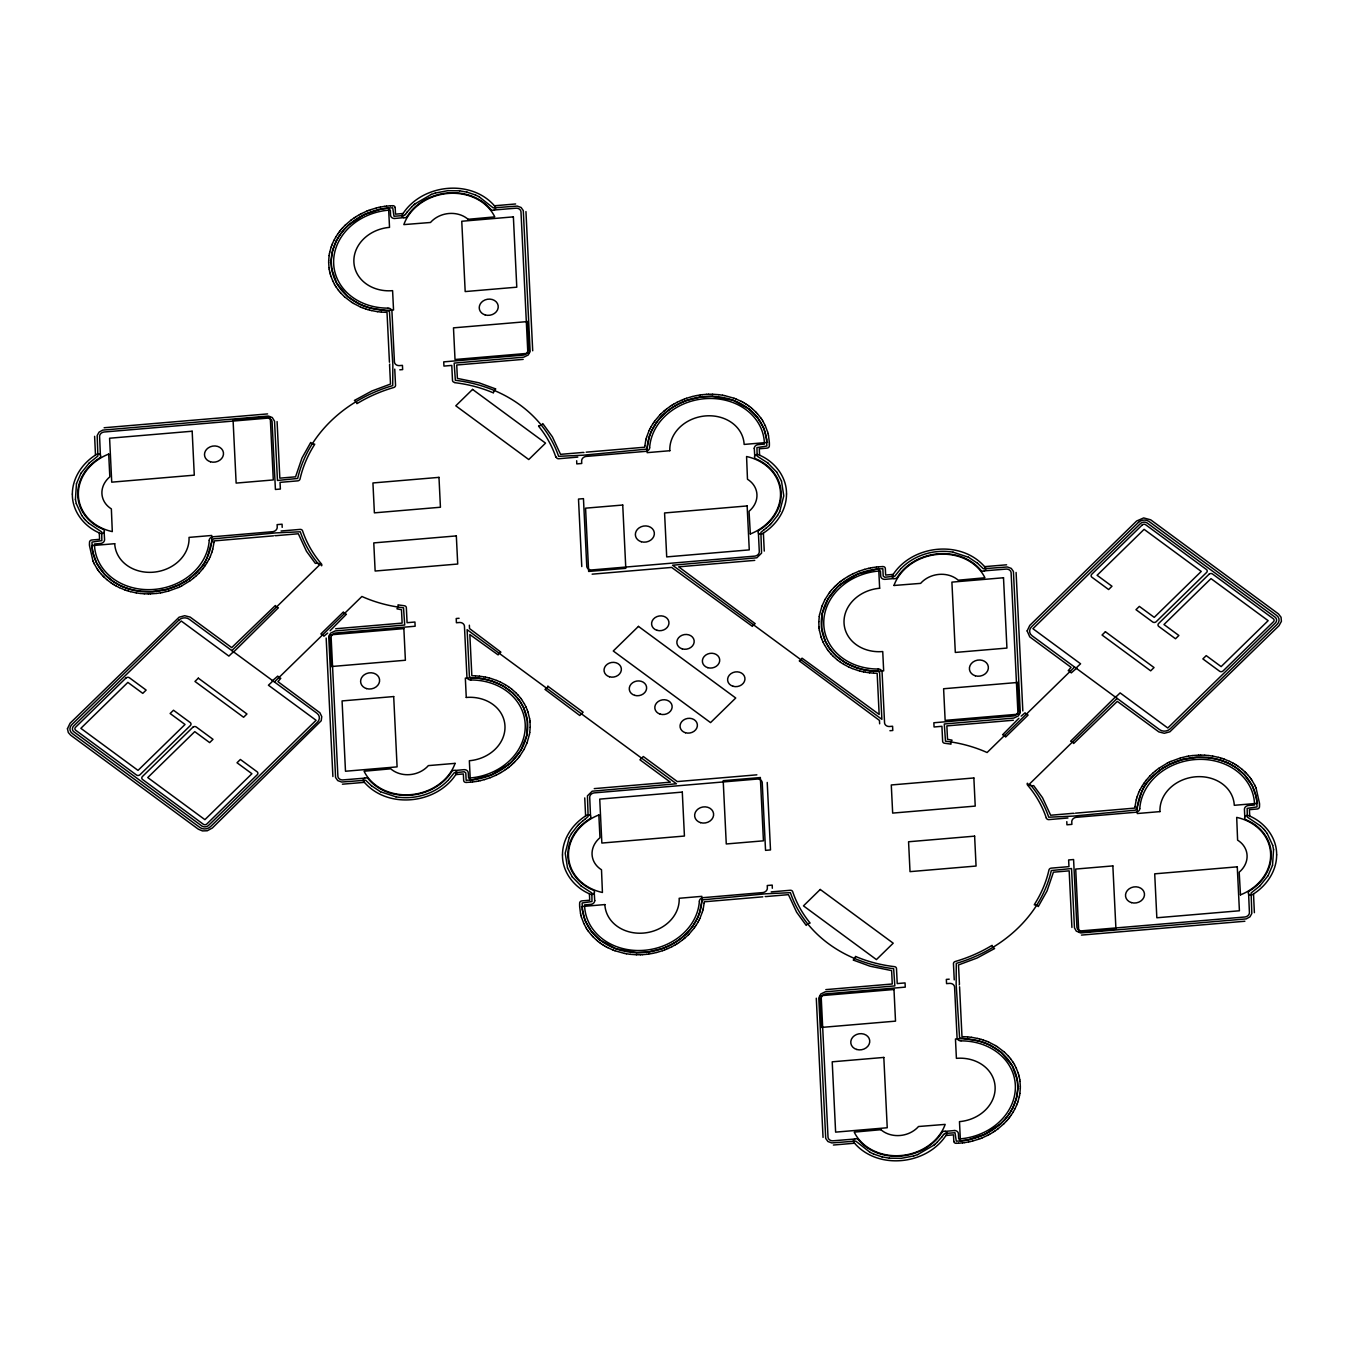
<?xml version="1.0" encoding="UTF-8"?>
<svg xmlns="http://www.w3.org/2000/svg" width="1349" height="1349" viewBox="0 0 1349 1349"><rect width="100%" height="100%" fill="white"/><g stroke="black" fill="none" stroke-linecap="round" stroke-linejoin="round"><path stroke-width="1.5" d="M89.489 544.052L89.523 542.028A2.496 2.108 -10.1 0 1 91.766 540.005L99.59 539.33L99.27 532.889M94.615 436.334L95.492 455.068M282.194 527.358L282.076 524.205L277.118 524.626L277.236 527.51A4.974 4.216 -10.1 0 1 272.97 531.658L213.176 536.75A4.199 3.558 -10.1 0 0 209.179 540.224M328.667 262.515L328.684 260.863M532.703 350.791L525.958 211.591M530.191 727.246L530.039 722.12M576.681 460.751L576.782 463.904L581.739 463.483L581.638 460.616A4.974 4.216 -10.1 0 1 585.888 456.451L645.682 451.359A4.199 3.558 -10.1 0 0 649.678 447.885M579.615 904.926L579.648 902.903A2.496 2.108 -10.1 0 1 581.891 900.879L589.715 900.221L589.412 893.78M769.385 444.074L769.352 445.946A2.496 2.108 -10.1 0 1 767.109 448.121L759.285 448.779L759.588 455.22M772.319 888.249L772.218 885.096L767.261 885.517L767.362 888.384A4.974 4.216 -10.1 0 1 763.112 892.549L703.318 897.641A4.199 3.558 -10.1 0 0 699.322 901.115M818.809 621.754L818.961 626.88M816.297 998.209L823.042 1137.409M1020.316 1088.137L1020.333 1086.485M1066.806 821.642L1066.924 824.795L1071.882 824.374L1071.764 821.49A4.974 4.216 -10.1 0 1 1076.03 817.342L1135.824 812.25A4.199 3.558 -10.1 0 0 1139.821 808.776M1254.385 912.666L1253.508 893.932M1259.511 804.948L1259.494 806.837A2.496 2.108 -10.1 0 1 1257.234 808.995L1249.41 809.67L1249.73 816.111M493.565 392.593L493.565 392.508A5.396 4.57 -10.1 0 1 495.791 388.967L478.979 382.796L457.378 378.394L456.738 365.006L523.176 359.374M328.684 260.779L329.122 255.636M530.174 727.347L529.735 732.49M818.826 621.653L819.265 616.51M1020.316 1088.221L1019.878 1093.364M214.019 542.18L214.137 540.915L273.51 535.84M644.839 445.929L644.738 447.21L586.191 452.168M704.161 903.071L704.262 901.79L762.809 896.832M1134.981 806.82L1134.863 808.085L1075.49 813.16M214.019 542.281L212.771 549.127M644.856 445.844L645.682 440.718M704.144 903.156L703.318 908.282M1134.981 806.719L1136.229 799.873M329.139 255.534L329.409 253.899M529.466 734.227L529.735 732.574M819.265 616.426L819.534 614.773M1019.591 1095.101L1019.861 1093.466M329.426 253.797L329.746 252.162M526.666 735.711L527.375 720.703L523.699 707.921M529.449 734.311L527.071 742.81M819.551 614.689L821.929 606.19M822.334 613.289L821.625 628.297L825.301 641.079M1019.254 1096.838L1019.574 1095.203M329.763 252.061L331.18 247.002M332.596 250.745L331.163 260.745L331.719 269.058M526.666 735.745L520.899 750.179L511.895 761.544M645.699 440.617L646.104 438.981M702.896 910.019L703.301 908.383M822.334 613.255L828.101 598.821L837.105 587.456M1016.404 1098.255L1017.837 1088.255L1017.281 1079.942M1019.237 1096.939L1017.821 1101.998M76.471 483.633L75.426 499.434M1272.529 865.367L1273.574 849.566M212.299 550.847L212.737 549.228M332.596 250.712L336.272 241.033M646.12 438.897L646.576 437.261M702.424 911.739L702.88 910.103M1016.404 1098.288L1012.728 1107.967M1136.263 799.772L1136.701 798.153M76.488 483.633L80.923 473.314M1272.512 865.367L1268.077 875.686M211.742 552.567L212.265 550.948M646.593 437.177L649.122 430.516M649.51 435.997L647.115 448.104L645.901 449.2L583.004 455.22L558.604 456.316A134.883 114.142 -10.1 0 0 455.355 380.3L454.158 363.1L523.783 357.165L528.235 354.989L530.14 351.516L523.294 210.596L521.119 207.51L517.24 206.077L493.211 207.881L479.013 196.701M699.49 913.003L701.885 900.896L703.099 899.8L765.996 893.78L790.396 892.684A134.883 114.142 -10.1 0 0 893.645 968.7L894.842 985.9L825.217 991.835L820.765 994.011L818.792 998.041L825.723 1138.472L827.932 1141.524L831.76 1142.923L855.789 1141.119L869.987 1152.299M702.407 911.823L699.878 918.484M1136.735 798.052L1137.258 796.433M211.726 552.652L210.478 555.94M331.213 246.918L331.787 245.316M649.51 435.98L651.432 431.174M699.49 913.02L697.568 917.826M1017.213 1103.684L1017.787 1102.082M1137.274 796.348L1138.522 793.06M331.82 245.231L332.461 243.629M527.037 742.894L524.036 749.42M821.963 606.106L824.964 599.58M1016.539 1105.371L1017.18 1103.769M104.143 532.113L104.581 539.718A4.199 3.558 -10.1 0 1 100.619 543.478L94.447 544.001L94.497 545.418A57.687 48.817 -10.1 0 0 151.425 589.597A57.687 48.817 -10.1 0 0 209.213 540.494M754.732 456.013L754.293 448.391M594.268 892.987L594.707 900.609M1244.807 817.039L1244.419 809.282A4.199 3.558 -10.1 0 1 1248.381 805.522L1254.553 804.999L1254.503 803.582A57.687 48.817 -10.1 0 0 1197.575 759.403A57.687 48.817 -10.1 0 0 1139.787 808.506M332.495 243.545L333.979 240.324M209.736 557.592L210.444 556.024M1138.556 792.976L1139.264 791.408M1016.505 1105.455L1015.021 1108.676M569.261 837.544L565.214 853.141L567.524 867.98M779.739 511.456L783.786 495.859L781.476 481.02M208.943 559.245L209.702 557.677M389.794 364.095L389.726 364.23A2.496 2.108 -10.1 0 0 389.574 365.056L390.502 384.06L371.886 390.991L354.382 400.468A5.396 4.57 -10.1 0 1 356.895 403.638L358.126 402.946A132.387 112.034 -10.1 0 1 393.385 387.618L393.723 387.517A2.496 2.108 -10.1 0 0 395.544 385.291L394.751 369.12M649.156 430.432L649.914 428.881M651.449 431.14L655.833 423.485M697.551 917.86L693.167 925.515M699.086 920.119L699.844 918.568M959.206 984.905L959.274 984.77A2.496 2.108 -10.1 0 0 959.426 983.944L958.498 964.94L977.114 958.009L994.618 948.532A5.396 4.57 -10.1 0 1 992.105 945.362L990.874 946.054A132.387 112.034 -10.1 0 1 955.615 961.382L955.277 961.483A2.496 2.108 -10.1 0 0 953.456 963.709L954.249 979.88M1139.298 791.323L1140.057 789.755M569.261 837.544L571.453 833.547M779.739 511.456L777.547 515.453M334.029 240.24L335.749 237.104M336.272 241.016L339.897 234.928M208.91 559.329L207.173 562.466M649.965 428.797L650.774 427.245M698.226 921.755L699.035 920.203M1140.09 789.671L1141.827 786.534M1012.728 1107.984L1009.103 1114.072M1014.971 1108.76L1013.251 1111.896M650.825 427.161L652.663 424.075M523.985 749.504L520.023 755.676M825.015 599.496L828.977 593.324M698.175 921.839L696.337 924.925M80.923 473.297L89.253 462.96M1268.077 875.703L1259.747 886.04M335.8 237.019L337.756 233.967M207.122 562.55L205.166 565.602M1141.878 786.45L1143.834 783.398M1013.2 1111.981L1011.244 1115.033M571.47 833.53L577.692 825.537M777.53 515.47L771.308 523.463M405.442 214.474L404.042 215.553L393.992 216.245L392.711 207.813L388.596 208.033A60.182 50.925 -10.1 0 0 331.196 264.1A60.182 50.925 -10.1 0 0 393.537 310L392.593 290.659A37.35 31.6 -10.1 0 1 353.893 262.178A37.35 31.6 -10.1 0 1 389.524 227.374L388.579 208.05M943.558 1134.526L944.958 1133.447L955.008 1132.755L956.289 1141.153L960.404 1140.967A60.182 50.925 -10.1 0 0 1017.804 1084.9A60.182 50.925 -10.1 0 0 955.463 1039L956.407 1058.341A37.35 31.6 -10.1 0 1 995.107 1086.822A37.35 31.6 -10.1 0 1 959.476 1121.626L960.421 1140.95M652.714 423.991L653.692 422.507M695.308 926.493L696.286 925.009M405.459 214.457L407.246 211.945M943.541 1134.543L941.754 1137.055M337.823 233.883L338.852 232.433M339.914 234.911L344.4 229.229M205.115 565.686L202.94 568.637M653.759 422.439L654.788 420.989M655.85 423.468C663.388 412.558 674.77 404.599 687.231 400.265M693.15 925.532C685.612 936.442 674.23 944.401 661.769 948.735M694.212 928.011L695.241 926.561M1143.885 783.314L1146.06 780.363M1009.086 1114.089L1004.6 1119.771M1010.148 1116.567L1011.177 1115.117M338.903 232.348L339.999 230.932M327.689 633.069L323.895 636.205A5.396 4.57 -10.1 0 0 320.86 633.979L343.388 611.974A5.396 4.57 -10.1 0 0 346.423 614.2L330.1 630.725M654.838 420.905L659.695 415.172M518.876 757.177L519.955 755.76M829.045 593.24L830.124 591.823M694.162 928.095L689.305 933.828M1021.142 716.134L1025.105 712.795A5.396 4.57 -10.1 0 0 1028.14 715.021L1005.612 737.026A5.396 4.57 -10.1 0 0 1002.577 734.8L1018.9 718.275M1009.001 1118.068L1010.097 1116.652M407.263 211.945L411.968 206.633M941.737 1137.055L937.032 1142.367M340.066 230.864L341.196 229.465M199.736 568.958C208.91 561.555 208.539 547.34 213.277 538.875L275.87 532.889L300.271 531.793A134.647 113.94 -10.1 0 0 319.342 565.147L231.859 650.606M202.873 568.705L199.18 572.937M517.662 758.644L518.809 757.261M830.191 591.739L831.338 590.356M1146.127 780.295L1149.82 776.063M1149.264 780.042C1140.293 787.58 1140.192 801.458 1135.723 810.125L1073.13 816.111L1048.729 817.207A134.647 113.94 -10.1 0 0 1029.658 783.853L1117.141 698.394M1007.804 1119.535L1008.934 1118.136M341.263 229.397L342.444 228.032M199.719 568.974L195.959 572.988M517.611 758.728L515.116 761.494M831.389 590.272L833.884 587.506M1149.281 780.026L1153.041 776.012M1006.556 1120.968L1007.737 1119.603M448.559 779.773L454.208 772.792L464.241 771.763L465.793 772.91L466.147 780.262L472.234 779.891M900.441 569.227L894.792 576.208L884.759 577.237L883.207 576.09L882.836 568.705L876.766 569.109M342.511 227.947L345.108 225.249M344.417 229.212L348.312 225.3M1004.583 1119.788L1000.688 1123.7M1006.489 1121.053L1003.892 1123.751M448.003 780.363C434.8 794.038 414.581 800.024 395.965 796.837M771.291 523.479L769.605 525.149M577.709 825.521L579.396 823.851M900.997 568.637C914.2 554.962 934.419 548.976 953.035 552.163M199.096 573.021L196.414 575.652M659.762 415.104L661.044 413.806M513.75 762.86L515.031 761.561M833.969 587.439L835.25 586.141M687.956 935.194L689.238 933.896M1149.904 775.979L1152.586 773.348M274.42 681.953L361.903 596.477A134.647 113.94 -10.1 0 0 403.52 607.809L404.717 625.009L335.075 630.944L330.623 633.136L328.734 636.543L335.581 777.53L337.739 780.599L341.617 782.032L365.663 780.245L371.498 785.776M1074.58 667.047L987.097 752.523A134.647 113.94 -10.1 0 0 945.48 741.191L944.283 723.991L1013.925 718.056L1018.377 715.864L1020.282 712.39L1013.419 571.47L1011.261 568.401L1007.383 566.968L983.337 568.755L977.502 563.224M411.985 206.616L413.738 204.981M937.015 1142.384L935.262 1144.019M345.192 225.182L351.01 220.157M195.942 573.005L188.776 579.025M661.128 413.738L663.91 411.175M511.878 761.561L509.146 764.074M512.35 764.192L513.682 762.927M835.318 586.073L836.65 584.808M837.122 587.439L839.854 584.926M687.872 935.262L685.09 937.825M1153.058 775.995L1160.224 769.975M1003.808 1123.818L997.99 1128.843M89.27 462.96L97.887 456.013L97.179 435.525L99.067 432.135L102.726 430.112L268.282 416.048L272.245 417.499L274.538 421.175L277.456 480.463L297.674 478.457A134.883 114.142 -10.1 0 1 392.711 385.612L392.846 364.77L389.423 311.248L370.452 308.061M769.605 525.166L765.945 528.319M579.396 823.834L583.055 820.681M1259.73 886.04L1251.113 892.987L1251.821 913.475L1249.983 916.814L1246.274 918.888L1080.718 932.952L1076.3 931.13L1074.462 927.825L1071.544 868.537L1051.326 870.543A134.883 114.142 -10.1 0 1 956.289 963.388L956.154 984.23L959.577 1037.752L978.548 1040.939M348.329 225.266L364.078 214.693M196.33 575.719L193.463 578.198M510.9 765.49L512.266 764.259M836.734 584.741L838.1 583.51M1152.67 773.281L1155.537 770.802M1000.671 1123.734L984.922 1134.307M413.738 204.981L414.952 203.935M935.262 1144.019L934.048 1145.065M663.978 411.108L665.411 409.927M509.129 764.09L491.221 775.017M509.399 766.755L510.816 765.558M838.184 583.442L839.601 582.245M839.871 584.91L857.779 573.983M683.589 939.073L685.022 937.892M414.969 203.918L431.36 194.408M934.031 1145.082L917.64 1154.592M193.379 578.266L190.327 580.593M665.495 409.86L666.946 408.696M507.848 767.969L509.315 766.822M839.685 582.178L841.152 581.031M682.054 940.304L683.505 939.14M1155.621 770.734L1158.673 768.407M765.928 528.336L763.972 529.786M583.072 820.664L585.028 819.214M351.094 220.089L354.231 217.847M667.03 408.646L670.166 406.403M506.263 769.132L507.764 768.036M841.236 580.964L842.737 579.868M681.97 940.354L678.834 942.597M997.906 1128.911L994.769 1131.153M763.972 529.803L760.887 532.383L761.561 553.141L756.84 557.795L672.578 565.231L881.875 719.321L879.599 672.409L877.811 671.128M585.028 819.197L588.13 816.482L587.439 795.859L592.16 791.205L676.422 783.769L467.125 629.679L469.401 676.591L471.189 677.873M188.742 579.041L185.606 581.149M190.243 580.643L181.811 585.803M504.627 770.279L506.179 769.2M842.821 579.8L844.373 578.721M1158.757 768.357L1167.189 763.197M1160.258 769.959L1163.394 767.851M354.315 217.779L355.9 216.751M670.251 406.336L671.836 405.307M504.543 770.33L501.255 772.404M844.457 578.67L847.745 576.596M677.164 943.693L678.749 942.664M993.1 1132.249L994.685 1131.221M355.984 216.7L359.34 214.727M185.572 581.166L178.844 584.876M671.92 405.256L673.539 404.262M675.461 944.738L677.08 943.744M1163.428 767.834L1170.156 764.124M993.016 1132.3L989.66 1134.273M673.623 404.211L677.063 402.322M499.518 773.399L501.17 772.454M847.83 576.546L849.482 575.601M675.377 944.789L671.937 946.678M359.441 214.66L361.127 213.766M849.566 575.551L853.057 573.747M499.434 773.449L495.943 775.253M987.873 1135.234L989.559 1134.34M361.212 213.715L366.624 211.22M180.007 586.697L181.71 585.837M677.147 402.272L680.705 400.569M671.853 946.728L668.295 948.431M1167.29 763.163L1168.993 762.303M987.788 1135.285L982.376 1137.78M364.112 214.676L380.772 209.146M178.827 584.893L167.9 589.041M178.169 587.54L179.906 586.748M853.158 573.713L858.655 571.352M495.842 775.287L490.345 777.648M1169.094 762.252L1170.831 761.46M1170.173 764.107L1181.1 759.959M984.888 1134.324L968.228 1139.854M494.223 209.972L516.33 208.168A4.974 4.216 -10.1 0 1 520.967 211.574L527.746 350.925A4.974 4.216 -10.1 0 1 523.479 355.091L443.737 361.869L443.939 366.085L451.78 365.427L452.505 380.469A2.496 2.108 -10.1 0 0 454.529 382.357L454.866 382.391M364.635 778.154L342.528 779.941A4.974 4.216 -10.1 0 1 337.908 776.535L331.129 637.183A4.974 4.216 -10.1 0 1 335.378 633.035L415.138 626.24L414.936 622.024L407.078 622.698L406.353 607.657A2.496 2.108 -10.1 0 0 404.329 605.752L397.972 604.875A5.396 4.57 -10.1 0 1 396.926 608.804L401.479 609.731L402.137 623.103L335.682 628.752M984.365 570.846L1006.472 569.059A4.974 4.216 -10.1 0 1 1011.092 572.465L1017.871 711.817A4.974 4.216 -10.1 0 1 1013.622 715.965L933.862 722.76L934.064 726.976L941.922 726.302L942.647 741.343A2.496 2.108 -10.1 0 0 944.671 743.248L951.028 744.125A5.396 4.57 -10.1 0 1 952.074 740.196L947.521 739.269L946.863 725.897L1013.318 720.248M854.777 1139.028L832.67 1140.832A4.974 4.216 -10.1 0 1 828.033 1137.426L821.254 998.075A4.974 4.216 -10.1 0 1 825.521 993.909L905.263 987.131L905.061 982.915L897.22 983.573L896.495 968.531A2.496 2.108 -10.1 0 0 894.471 966.643L894.134 966.609A132.354 111.984 -10.1 0 1 855.435 956.407L855.435 956.492A5.396 4.57 -10.1 0 1 853.209 960.033L870.021 966.204L891.622 970.606L892.262 983.994L825.824 989.626M178.068 587.591L168.591 591.031M680.807 400.518L682.56 399.776M666.44 949.224L668.193 948.482M1170.932 761.409L1180.409 757.969M366.726 211.169L368.53 210.461M682.661 399.726L684.466 399.017M857.795 573.983L876.749 569.126M491.205 775.017L472.251 779.874M664.534 949.983L666.339 949.274M980.47 1138.539L982.274 1137.831M431.376 194.391L435.356 193.042M917.624 1154.609L913.644 1155.958M368.631 210.427L370.435 209.77M684.55 398.984L686.371 398.326M858.757 571.318L864.473 569.413M490.243 777.682L484.527 779.587M662.629 950.674L664.45 950.016M978.565 1139.231L980.369 1138.573M370.537 209.736L376.304 207.999M686.472 398.292L692.239 396.555M687.248 400.265L700.586 397.044L712.339 396.37M661.752 948.735L648.414 951.956L636.661 952.63M662.528 950.708L656.761 952.445M978.463 1139.264L972.696 1141.001M435.373 193.042L447.834 190.664L459.604 190.816M913.627 1155.958L901.166 1158.336L889.396 1158.184M165.994 589.547L167.866 589.041M168.49 591.064L162.622 592.481M864.574 569.379L868.436 568.401M484.426 779.621L480.564 780.599M1180.51 757.936L1186.378 756.519M1181.134 759.959L1183.006 759.453M376.422 207.965L378.293 207.51M692.357 396.522L696.236 395.645M165.978 589.564L152.403 591.655L140.701 591.351M1183.022 759.436L1196.597 757.345L1208.299 757.649M656.643 952.478L652.764 953.355M970.707 1141.49L972.578 1141.035M378.411 207.493L380.3 207.088M868.537 568.367L870.442 567.963M478.558 781.037L480.463 780.633M968.7 1141.912L970.589 1141.507M380.418 207.071L384.347 206.397M380.806 209.146L388.563 208.05M696.354 395.611L700.283 394.953M160.615 592.852L162.521 592.498M870.543 567.946L872.466 567.592M476.534 781.408L478.457 781.054M1186.479 756.502L1188.385 756.148M652.646 953.389L648.717 954.047M968.194 1139.854L960.437 1140.95M968.582 1141.928L964.653 1142.603M160.497 592.869L156.551 593.425M872.567 567.575L876.513 567.018M476.433 781.425L472.487 781.982M1188.503 756.131L1192.449 755.575M538.892 425.947L538.976 425.947A5.396 4.57 -10.1 0 0 542.787 423.586L552.382 436.823L560.543 454.343L582.869 452.455A2.496 2.108 -10.1 0 1 583.813 452.539L583.965 452.573M384.448 206.38L386.387 206.144M700.384 394.937L702.323 394.684M646.677 954.316L648.616 954.063M962.613 1142.856L964.552 1142.62M386.488 206.127L390.468 205.79M702.424 394.684L706.404 394.346M156.433 593.442L150.43 593.864M876.631 567.002L878.553 566.816M470.447 782.184L472.369 781.998M1192.567 755.558L1198.57 755.136M646.576 954.316L642.596 954.654M962.511 1142.873L958.532 1143.21M403.064 213.513L395.51 214.154L395.19 207.645M494.459 205.773L515.622 203.969M394.886 218.454L403.705 217.644M468.137 219.297L494.779 216.885A48.564 41.094 -10.1 0 0 447.969 193.463A48.564 41.094 -10.1 0 0 403.823 224.608L430.483 222.484A24.838 21.028 -10.1 0 1 468.103 219.314M399.776 369.828L402.66 369.592L402.44 365.377L399.068 365.63A4.974 4.216 -10.1 0 1 394.448 362.223L391.935 311.315A4.199 3.558 -10.1 0 0 388.107 308.095M104.126 427.751L267.574 413.907M577.794 457.109L558.806 458.727A2.496 2.108 -10.1 0 1 556.311 457.294L556.21 457.024M281.064 531L300.068 529.398A2.496 2.108 -10.1 0 1 302.564 530.815L302.648 531.101A132.185 111.866 -10.1 0 0 321.382 563.848A2.496 2.108 -10.1 0 1 321.669 565.771L321.484 565.636A5.396 4.57 -10.1 0 0 315.346 563.41L306.493 551.303L298.331 533.766L276.005 535.671A2.496 2.108 -10.1 0 1 275.044 535.587L274.892 535.536M592.127 574.168L671.667 567.423L752.422 626.391A5.396 4.57 -10.1 0 1 755.204 623.676L678.665 566.833L754.749 560.375M893.207 574.404L885.635 575.045L885.332 568.519A2.496 2.108 -10.1 0 0 883.072 566.58L882.752 566.58M984.585 566.647L1006.59 564.809M893.999 578.569L884.893 579.345A4.199 3.558 -10.1 0 1 880.728 576.175L880.459 570.914L878.806 571.032A57.687 48.817 -10.1 0 0 823.75 622.361A57.687 48.817 -10.1 0 0 877.929 669.02M459.082 618.28L456.215 618.517L456.417 622.749L459.79 622.479A4.974 4.216 -10.1 0 1 464.427 625.885L466.923 676.81A4.199 3.558 -10.1 0 0 470.767 680.031M889.918 730.72L892.785 730.484L892.583 726.251L889.21 726.521A4.974 4.216 -10.1 0 1 884.573 723.115L882.077 672.19A4.199 3.558 -10.1 0 0 878.233 668.969M455.169 770.481L464.107 769.655A4.199 3.558 -10.1 0 1 468.272 772.825L468.541 778.086L470.194 777.968A57.687 48.817 -10.1 0 0 525.25 726.639A57.687 48.817 -10.1 0 0 471.071 679.98M364.415 782.353L342.41 784.191M455.793 774.596L463.365 773.955L463.685 780.582A2.496 2.108 -10.1 0 0 465.928 782.42L466.248 782.42M594.251 788.625L670.335 782.167L639.949 759.807L643.304 756.519L677.333 781.577L756.873 774.832M1067.936 818L1048.932 819.602A2.496 2.108 -10.1 0 1 1046.436 818.185L1046.352 817.899M771.206 891.891L790.194 890.273A2.496 2.108 -10.1 0 1 792.689 891.706L792.79 891.976A132.354 111.984 -10.1 0 0 810.125 923.053A5.396 4.57 -10.1 0 0 806.213 925.414L796.618 912.177L788.457 894.657L766.131 896.545A2.496 2.108 -10.1 0 1 765.187 896.461L765.187 896.461M1244.874 921.249L1081.426 935.093M949.224 979.172L946.34 979.408L946.56 983.623L949.932 983.37A4.974 4.216 -10.1 0 1 954.552 986.777L957.065 1037.685A4.199 3.558 -10.1 0 0 960.893 1040.905M880.863 1129.703L854.221 1132.115A48.564 41.094 -10.1 0 0 901.031 1155.537A48.564 41.094 -10.1 0 0 945.177 1124.391L918.517 1126.516A24.838 21.028 -10.1 0 1 880.897 1129.686M954.232 1130.546L945.295 1131.356M833.378 1145.031L854.541 1143.227M945.936 1135.487L953.49 1134.846L953.81 1141.456M878.671 566.816L882.634 566.58M470.329 782.184L466.366 782.42M390.569 205.79L392.508 205.706M706.505 394.33L708.444 394.245M640.556 954.755L642.495 954.67M956.492 1143.294L958.431 1143.21M392.61 205.706L392.93 205.706A2.496 2.108 -10.1 0 1 395.173 207.51M708.545 394.245L712.508 394.245M148.39 593.897L150.312 593.864M1198.688 755.136L1200.61 755.103M640.455 954.755L636.492 954.755M956.222 1143.311L956.104 1143.311A2.496 2.108 -10.1 0 1 953.827 1141.49M148.272 593.897L144.326 593.796M877.777 671.128L870.021 670.706M471.223 677.873L478.979 678.294M1200.728 755.103L1204.674 755.204M712.626 394.245L718.579 394.667M712.356 396.37L733.013 400.215L748.982 409.017M873.629 673.151L877.154 673.252L879.16 714.447L802.031 658.16A5.396 4.57 -10.1 0 1 799.249 660.875L879.447 720.417L879.649 723.806M475.371 675.849L471.846 675.748L469.84 634.553L498.135 654.906A5.396 4.57 -10.1 0 1 500.917 652.174L469.553 628.583L469.351 625.194M636.644 952.63L615.987 948.785L600.018 939.983M636.374 954.755L630.421 954.333M381.48 312.125L387.011 312.361L389.439 362.223M144.208 593.779L140.279 593.459M873.528 673.134L869.599 672.814M475.472 675.866L479.401 676.186M1204.792 755.221L1208.721 755.541M967.52 1036.875L961.989 1036.639L959.561 986.777M381.379 312.108L377.467 311.67M967.621 1036.892L971.533 1037.33M459.621 190.816L466.956 192.131M889.379 1158.184L882.044 1156.869M718.68 394.684L722.558 395.223M868.098 670.453L870.004 670.706M869.498 672.797L865.62 672.24M140.684 591.351L133.129 590.053M140.178 593.442L136.3 592.886M1208.822 755.558L1212.7 756.115M1208.316 757.649L1215.871 758.947M479.502 676.203L483.38 676.76M478.996 678.294L480.902 678.547M630.32 954.316L626.442 953.777M377.366 311.653L371.565 310.574M868.081 670.453L864.304 669.812M480.918 678.547L484.696 679.188M971.634 1037.347L977.435 1038.426M953.052 552.163L968.43 557.221M395.948 796.837L380.57 791.779M722.676 395.24L724.531 395.594M863.647 671.886L865.518 672.224M1212.802 756.131L1218.552 757.362M136.198 592.869L130.448 591.638M483.482 676.776L485.353 677.114M624.469 953.406L626.324 953.76M724.632 395.611L734.058 398.242M864.287 669.812L856.952 667.873M861.707 671.465L863.545 671.869M485.455 677.131L487.293 677.535M484.713 679.188L492.048 681.127M624.368 953.389L614.942 950.758M369.643 310.101L371.464 310.557M1215.904 758.964L1221.368 760.482M859.768 670.993L861.589 671.431M487.411 677.569L489.232 678.007M133.096 590.036L127.632 588.518M977.536 1038.443L979.357 1038.899M466.956 192.131L475.404 194.964M882.044 1156.869L873.596 1154.036M370.419 308.061L365.039 306.375M367.737 309.579L369.542 310.085M1218.653 757.396L1220.457 757.902M857.863 670.453L859.667 670.959M489.333 678.041L491.137 678.547M128.543 591.098L130.347 591.604M979.458 1038.915L981.263 1039.421M978.581 1040.939L983.961 1042.625M365.849 308.988L367.636 309.545M1220.558 757.936L1222.329 758.492M857.762 670.419L852.298 668.548M1074.108 813.464L1073.956 813.413A2.496 2.108 -10.1 0 0 1072.995 813.329L1050.669 815.234L1042.507 797.697L1033.654 785.59A5.396 4.57 -10.1 0 1 1027.516 783.364L1027.331 783.229A2.496 2.108 -10.1 0 0 1027.618 785.152A132.354 111.984 -10.1 0 1 1046.301 817.983M491.238 678.581L496.702 680.452M126.671 590.508L128.442 591.064M981.364 1039.455L983.151 1040.012M363.994 308.348L365.748 308.955M1222.43 758.526L1224.184 759.133M1221.385 760.499L1226.612 762.472M856.919 667.873L846.734 663.438M492.081 681.127L502.266 685.562M127.615 588.501L122.388 586.528M124.816 589.867L126.57 590.474M983.252 1040.045L985.006 1040.652M734.143 398.275L735.88 398.933M363.286 305.717L365.006 306.375M362.173 307.656L363.893 308.314M1224.285 759.167L1229.563 761.359M124.715 589.833L119.437 587.641M985.107 1040.686L986.827 1041.344M983.994 1042.625L985.714 1043.283M613.12 950.067L614.857 950.725M735.981 398.967L741.157 401.311M363.252 305.7L358.21 303.424M360.368 306.914L362.072 307.623M852.214 668.497L848.757 666.996M496.786 680.503L500.243 682.004M986.928 1041.377L988.632 1042.086M985.748 1043.3L990.79 1045.576M613.019 950.033L607.843 947.689M475.421 194.981L478.996 196.701M873.579 1154.019L870.004 1152.299M360.284 306.881L353.556 303.441M1226.646 762.489L1228.315 763.247M120.685 585.753L122.354 586.511M988.716 1042.119L995.444 1045.559M1229.664 761.392L1232.986 763.096M1228.332 763.247L1233.171 765.827M848.656 666.962L843.681 664.315M500.344 682.038L505.319 684.685M120.668 585.753L115.829 583.173M119.336 587.608L116.014 585.904M968.447 557.221L977.502 563.224M380.553 791.779L371.498 785.776M741.242 401.361L742.844 402.204M358.193 303.407L347.688 296.46M990.807 1045.593L1001.312 1052.54M606.156 946.796L607.758 947.639M742.928 402.255L744.496 403.149M1233.07 763.146L1234.639 764.04M845.149 662.544L846.7 663.438M502.3 685.562L503.852 686.456M114.361 584.96L115.93 585.854M604.504 945.851L606.072 946.745M744.581 403.199L746.115 404.144M1234.723 764.09L1236.24 765.035M1233.188 765.827L1236.224 767.766M351.937 302.446L353.455 303.39M845.115 662.528L836.498 656.17M843.597 664.264L840.494 662.292M505.403 684.736L508.506 686.708M503.885 686.472L512.502 692.83M995.545 1045.61L997.063 1046.554M115.812 583.173L112.776 581.234M112.76 583.965L114.277 584.91M602.885 944.856L604.419 945.801M746.199 404.194L747.683 405.189M1236.325 765.085L1237.809 766.063M351.853 302.395L344.535 296.814M997.147 1046.605L1004.465 1052.186M111.191 582.937L112.675 583.915M601.317 943.811L602.801 944.806M747.768 405.24L749.201 406.268M1237.893 766.114L1242.26 769.436M1236.24 767.783L1244.334 774.63M840.427 662.241L837.493 660.083M508.573 686.759L511.507 688.917M112.76 581.217L104.666 574.37M111.107 582.886L106.74 579.564M599.799 942.732L601.232 943.76M767.766 462.909L757.16 456.164L756.941 447.615L766.873 446.013L766.569 439.184M581.234 886.091L591.857 892.971L591.992 901.52L582.127 902.987L582.431 909.816M749.285 406.319L750.685 407.398M598.315 941.602L599.715 942.681M767.783 462.926L776.67 472.049M581.217 886.074L572.33 876.951M750.769 407.449L752.118 408.562M748.999 409.017L757.582 417.684L763.551 427.903M837.425 660.015L833.345 656.44M511.575 688.985L515.655 692.56M600.001 939.983L591.418 931.316L585.449 921.097M596.882 940.438L598.231 941.551M1260.27 825.74L1247.302 817.056L1247.15 808.371L1257.015 806.904L1256.88 801.728M88.73 523.26L101.698 531.944L101.85 540.629L91.985 542.096L92.12 547.272M1242.328 769.503L1244.975 771.915M752.202 408.629L756.131 412.322M347.671 296.443L336.71 283.223L331.719 269.075M1001.329 1052.557L1012.29 1065.777L1017.281 1079.925M596.798 940.371L592.869 936.678M106.672 579.497L104.025 577.085M1260.286 825.74L1263.524 828.893M88.714 523.26L85.476 520.107M836.481 656.154L830.596 649.796M344.467 296.746L340.69 292.952M1004.533 1052.254L1008.31 1056.048M512.519 692.846L518.404 699.204M1245.043 771.982L1246.257 773.196M833.277 656.373L830.832 653.827M515.723 692.627L518.168 695.173M102.743 575.804L103.957 577.018M1246.324 773.264L1247.488 774.528M1244.351 774.646L1252.277 785.742L1256.155 796.753M756.199 412.389L757.362 413.654M591.638 935.346L592.801 936.611M104.649 574.354L96.723 563.258L92.845 552.247M101.512 574.472L102.676 575.736M1263.541 828.91L1265.008 830.579M85.459 520.09L83.992 518.421M1247.555 774.596L1249.798 777.294M757.413 413.721L760.718 417.853M830.765 653.759L828.522 651.061M1008.378 1056.132L1009.49 1057.414M339.51 291.586L340.623 292.868M518.235 695.241L520.478 697.939M591.587 935.279L588.282 931.147M101.445 574.404L99.202 571.706M1265.008 830.579L1267.234 833.53M83.992 518.421L81.766 515.47M1009.541 1057.498L1010.603 1058.813M338.397 290.187L339.459 291.502M1249.849 777.361L1250.86 778.727M830.579 649.78L828.606 647.014M827.46 649.628L828.471 650.994M1010.671 1058.898L1012.694 1061.714M338.329 290.102L336.306 287.286M520.529 698.006L521.54 699.372M518.421 699.22L520.394 701.986M98.14 570.273L99.151 571.639M776.687 472.049L781.476 481.02M572.313 876.951L567.524 867.98M1250.911 778.811L1251.872 780.194M760.785 417.92L761.73 419.303M827.409 649.543L824.61 645.142M521.591 699.457L524.39 703.858M587.27 929.697L588.215 931.08M97.128 568.806L98.089 570.189M1267.234 833.547L1272.697 845.334M81.766 515.453L76.303 503.666M1251.923 780.278L1254.536 784.764M761.78 419.387L762.691 420.804M828.59 646.997L825.301 641.112M1012.745 1061.798L1013.639 1063.214M335.361 285.786L336.255 287.202M520.41 702.003L523.699 707.888M586.309 928.196L587.22 929.613M97.077 568.722L94.464 564.236M762.725 420.888L765.17 425.458M1013.689 1063.299L1014.532 1064.732M334.468 284.268L335.311 285.701M586.275 928.112L583.83 923.542M1248.618 893.982L1249.427 912.818A4.974 4.216 -10.1 0 1 1245.178 916.966L1081.544 930.844A4.974 4.216 -10.1 0 1 1076.924 927.438L1073.585 859.532L1068.627 859.954L1068.964 866.631L1051.293 868.132A2.496 2.108 -10.1 0 0 1048.966 869.97L1048.898 870.257A132.387 112.034 -10.1 0 1 1034.7 904.015L1034.261 904.825A5.396 4.57 -10.1 0 1 1038.275 906.545L1047.043 890.947L1053.434 872.179L1069.167 870.847L1071.915 927.438M758.408 532.973L759.302 551.926A4.974 4.216 -10.1 0 1 755.035 556.092L591.402 569.969A4.974 4.216 -10.1 0 1 586.781 566.563L583.459 498.641L578.502 499.063L581.773 566.546M590.525 815.892L589.698 797.074A4.974 4.216 -10.1 0 1 593.965 792.908L757.598 779.031A4.974 4.216 -10.1 0 1 762.219 782.437L765.541 850.359L770.498 849.937L767.227 782.454M100.382 455.018L99.573 436.182A4.974 4.216 -10.1 0 1 103.822 432.034L267.456 418.156A4.974 4.216 -10.1 0 1 272.076 421.562L275.415 489.468L280.373 489.046L280.036 482.369L297.707 480.868A2.496 2.108 -10.1 0 0 300.034 479.03L300.102 478.743A132.387 112.034 -10.1 0 1 314.3 444.985L314.739 444.175A5.396 4.57 -10.1 0 1 310.725 442.455L301.974 458.019L295.566 476.821L279.833 478.153L277.085 421.562M824.559 645.058L823.008 642.023M1014.566 1064.816L1016.117 1067.868M334.434 284.184L332.883 281.132M524.441 703.942L525.992 706.977M1254.587 784.848L1255.312 786.349M93.688 562.651L94.413 564.152M1255.346 786.433L1256.02 787.934M765.203 425.542L767.615 431.984M1016.168 1067.953L1018.057 1072.725M822.974 641.939L821.659 638.785M526.026 707.061L527.341 710.215M332.832 281.047L330.943 276.275M583.797 923.458L581.385 917.016M92.98 561.066L93.654 562.567M1256.054 788.018L1259.46 803.127M763.568 427.92L764.175 429.471M584.825 919.529L585.432 921.08M92.946 560.982L89.54 545.873M764.175 429.488L766.569 439.167M821.086 637.15L821.625 638.701M527.375 710.299L527.914 711.85M584.825 919.512L582.431 909.833M1018.09 1072.826L1018.562 1074.394M821.052 637.065L819.416 630.405M527.948 711.935L529.584 718.595M330.438 274.606L330.91 276.174M1018.596 1074.479L1019.018 1076.064M767.648 432.068L768.07 433.67M580.93 915.33L581.352 916.932M329.982 272.936L330.404 274.522M1272.697 845.334L1273.574 849.55M76.303 503.666L75.426 499.45M1019.035 1076.165L1019.406 1077.767M768.087 433.754L768.458 435.356M580.542 913.644L580.913 915.246M329.594 271.233L329.965 272.835M1256.155 796.77L1256.88 801.694M1019.422 1077.851L1019.726 1079.47M768.475 435.44L769.335 442.236M580.525 913.56L579.665 906.764M329.274 269.53L329.578 271.149M92.845 552.23L92.12 547.306M1019.743 1079.554L1019.979 1081.19M819.163 628.701L819.399 630.32M529.601 718.68L529.837 720.299M329.021 267.81L329.257 269.446M1019.979 1081.274L1020.333 1086.383M818.978 626.965L819.147 628.6M529.853 720.4L530.022 722.035M329.021 267.726L328.667 262.617M1016.101 572.465L1022.829 710.957M763.382 533.057L764.259 551.083M584.741 797.917L585.618 815.943M326.171 638.043L332.899 776.535M1259.46 803.211L1259.511 804.864M769.335 442.337L769.385 443.973M579.615 905.027L579.665 906.663M89.489 544.136L89.54 545.789M407.111 216.498A49.188 41.617 -10.1 0 1 490.732 209.415M490.732 209.415A2.698 2.276 -10.1 0 0 494.459 209.837A2.698 2.276 -10.1 0 0 495.167 206.616C471.594 178.321 421.596 183.852 402.44 214.474A2.698 2.276 -10.1 0 0 403.469 217.56A2.698 2.276 -10.1 0 0 407.128 216.498M941.889 1132.502A49.188 41.617 -10.1 0 1 858.268 1139.585M858.268 1139.585A2.698 2.276 -10.1 0 0 854.541 1139.163A2.698 2.276 -10.1 0 0 853.833 1142.384C877.423 1170.679 927.387 1165.131 946.56 1134.526A2.698 2.276 -10.1 0 0 945.531 1131.44A2.698 2.276 -10.1 0 0 941.872 1132.502M699.355 901.368A57.687 48.817 -10.1 0 1 641.568 950.472A57.687 48.817 -10.1 0 1 584.623 906.292L584.589 904.892L590.744 904.37A4.199 3.558 -10.1 0 0 594.757 900.592M454.664 382.661A132.185 111.866 -10.1 0 1 493.312 392.846M538.555 426.149A132.185 111.866 -10.1 0 1 555.872 457.176M387.804 308.128A57.687 48.817 -10.1 0 1 333.625 261.487A57.687 48.817 -10.1 0 1 388.681 210.157L390.333 210.039L390.586 215.284A4.199 3.558 -10.1 0 0 394.768 218.504M649.645 447.632A57.687 48.817 -10.1 0 1 707.432 398.528A57.687 48.817 -10.1 0 1 764.377 442.708L764.411 444.108L758.256 444.63A4.199 3.558 -10.1 0 0 754.243 448.408M961.196 1040.872A57.687 48.817 -10.1 0 1 1015.375 1087.513A57.687 48.817 -10.1 0 1 960.319 1138.843L958.667 1138.961L958.414 1133.716A4.199 3.558 -10.1 0 0 954.232 1130.496M72.357 494.088C72.053 511.507 84.582 527.071 100.366 533.361A2.698 2.276 -10.1 0 0 104.025 532.315A2.698 2.276 -10.1 0 0 102.996 529.246A49.188 41.617 -10.1 0 1 99.539 458.053A2.698 2.276 -10.1 0 0 100.248 454.832A2.698 2.276 -10.1 0 0 96.521 454.411C82.795 462.724 72.323 477.664 72.357 494.088M562.482 854.962C562.196 872.381 574.708 887.962 590.491 894.252A2.698 2.276 -10.1 0 0 594.15 893.207A2.698 2.276 -10.1 0 0 593.138 890.121A49.188 41.617 -10.1 0 1 589.665 818.927A2.698 2.276 -10.1 0 0 590.39 815.707A2.698 2.276 -10.1 0 0 586.646 815.285C572.937 823.615 562.466 838.555 562.482 854.962M786.518 493.987C786.551 510.428 776.08 525.385 762.354 533.715A2.698 2.276 -10.1 0 1 758.61 533.293A2.698 2.276 -10.1 0 1 759.335 530.073A49.188 41.617 -10.1 0 0 755.862 458.862A2.698 2.276 -10.1 0 1 754.85 455.793A2.698 2.276 -10.1 0 1 758.509 454.748C774.275 461.038 786.787 476.585 786.518 493.987M1276.643 854.878C1276.694 871.302 1266.205 886.276 1252.479 894.589A2.698 2.276 -10.1 0 1 1248.752 894.168A2.698 2.276 -10.1 0 1 1249.461 890.947A49.188 41.617 -10.1 0 0 1246.004 819.754A2.698 2.276 -10.1 0 1 1244.975 816.685A2.698 2.276 -10.1 0 1 1248.634 815.639C1264.401 821.912 1276.93 837.476 1276.643 854.878M67.45 728.73L68.31 732.524L70.637 735.171L198.337 829.197L202.451 830.917L207.257 830.765L212.349 827.999L321.214 720.754L321.77 716.639L319.882 712.744L277.928 681.65L280.794 678.311A5.396 4.57 -10.1 0 1 277.759 676.085L272.599 680.604A2.496 2.108 -10.1 0 0 271.942 681.953L268.417 685.208L316.088 720.299L208.353 825.622A4.974 4.216 -10.1 0 1 202.063 826.161L73.655 731.613A4.974 4.216 -10.1 0 1 73.402 726.268L181.221 620.995L228.892 656.103L232.264 652.815A2.496 2.108 -10.1 0 0 233.681 651.955L278.383 607.741A5.396 4.57 -10.1 0 1 275.365 605.516L231.708 647.621L190.125 617.083L184.695 615.717L179.113 617.201L70.064 723.249L67.45 728.73M1027.145 630.91L1029.742 636.863L1071.072 667.35L1068.206 670.689A5.396 4.57 -10.1 0 1 1071.241 672.915L1076.401 668.396A2.496 2.108 -10.1 0 0 1077.058 667.047L1080.583 663.792L1032.912 628.701L1140.647 523.378A4.974 4.216 -10.1 0 1 1146.937 522.839L1275.345 617.387A4.974 4.216 -10.1 0 1 1275.598 622.732L1167.779 728.005L1120.108 692.897L1116.736 696.185A2.496 2.108 -10.1 0 0 1115.319 697.045L1070.617 741.259A5.396 4.57 -10.1 0 1 1073.635 743.484L1117.292 701.379L1158.875 731.917L1164.305 733.283L1169.887 731.799L1279.021 625.683L1281.415 621.316L1281.044 617.235L1278.447 613.896L1150.663 519.803L1143.665 517.932L1136.651 521.001L1029.759 625.43L1027.145 630.91M455.085 763.365L455.035 763.517A48.564 41.094 -10.1 0 1 410.889 794.645A48.564 41.094 -10.1 0 1 364.078 771.223L390.738 768.812A24.838 21.028 -10.1 0 0 428.358 765.608L455.085 763.365M893.965 585.483L920.625 583.375A24.838 21.028 -10.1 0 1 958.245 580.205L984.922 577.777A48.564 41.094 -10.1 0 0 938.111 554.355A48.564 41.094 -10.1 0 0 893.965 585.483M547.896 686.27L547.745 686.658A5.396 4.57 -10.1 0 1 544.962 689.373L579.766 715.493L583.122 712.205L547.896 686.27M456.417 773.635C437.261 804.257 387.281 809.788 363.69 781.509A2.698 2.276 -10.1 0 1 364.415 778.289A2.698 2.276 -10.1 0 1 368.142 778.71A49.188 41.617 -10.1 0 0 451.746 771.611A2.698 2.276 -10.1 0 1 455.406 770.566A2.698 2.276 -10.1 0 1 456.417 773.635M893.021 574.674L892.583 575.365A2.698 2.276 -10.1 0 0 893.594 578.434A2.698 2.276 -10.1 0 0 897.254 577.389A49.188 41.617 -10.1 0 1 980.858 570.29A2.698 2.276 -10.1 0 0 984.585 570.711A2.698 2.276 -10.1 0 0 985.31 567.491C961.904 539.448 912.531 544.642 893.038 574.64M178.776 620.169L71.885 724.582A7.47 6.323 -10.1 0 0 72.323 733.536L200.006 827.544A7.47 6.323 -10.1 0 0 210.511 826.65L317.42 722.238A7.47 6.323 -10.1 0 0 316.981 713.284L189.298 619.275A7.47 6.323 -10.1 0 0 178.776 620.169M125.912 678.058L75.544 727.263A2.496 2.108 -10.1 0 0 75.679 730.247L136.485 775.017A2.496 2.108 -10.1 0 0 139.992 774.731L190.361 725.526A2.496 2.108 -10.1 0 0 190.209 722.541L173.498 710.232L170.126 713.503L185.032 724.48L138.02 770.397L80.856 728.325L127.868 682.392L142.775 693.369L146.13 690.081L129.403 677.771A2.496 2.108 -10.1 0 0 125.912 678.058M472.572 389.406L455.793 405.813L528.757 459.537L545.536 443.13L472.572 389.406M198.32 678.159L194.964 681.447L243.596 717.263L246.951 713.975L198.32 678.159M192.789 727.313L142.421 776.518A2.496 2.108 -10.1 0 0 142.572 779.503L203.362 824.273A2.496 2.108 -10.1 0 0 206.869 823.969L257.237 774.764A2.496 2.108 -10.1 0 0 257.103 771.78L240.375 759.47L237.019 762.758L251.909 773.719L204.896 819.652L147.749 777.564L194.762 731.63L209.651 742.608L213.007 739.319L196.296 727.01A2.496 2.108 -10.1 0 0 192.789 727.313M638.448 626.391L613.272 650.994L710.552 722.609L735.728 698.006L638.448 626.391M1138.489 522.35L1031.58 626.762A7.47 6.323 -10.1 0 0 1032.019 635.716L1159.702 729.725A7.47 6.323 -10.1 0 0 1170.224 728.831L1277.115 624.418A7.47 6.323 -10.1 0 0 1276.677 615.464L1148.994 521.456A7.47 6.323 -10.1 0 0 1138.489 522.35M1142.131 525.031L1091.763 574.236A2.496 2.108 -10.1 0 0 1091.897 577.22L1108.625 589.53L1111.981 586.242L1097.091 575.281L1144.104 529.348L1201.251 571.436L1154.238 617.37L1139.349 606.392L1135.993 609.681L1152.704 621.99A2.496 2.108 -10.1 0 0 1156.211 621.687L1206.579 572.482A2.496 2.108 -10.1 0 0 1206.428 569.497L1145.638 524.727A2.496 2.108 -10.1 0 0 1142.131 525.031M820.243 889.463L803.464 905.87L876.428 959.594L893.207 943.187L820.243 889.463M1105.404 631.737L1102.049 635.025L1150.68 670.841L1154.036 667.553L1105.404 631.737M1209.008 574.269L1158.639 623.474A2.496 2.108 -10.1 0 0 1158.791 626.459L1175.502 638.768L1178.874 635.497L1163.968 624.52L1210.98 578.603L1268.144 620.675L1221.132 666.608L1206.225 655.631L1202.87 658.919L1219.597 671.229A2.496 2.108 -10.1 0 0 1223.088 670.942L1273.456 621.737A2.496 2.108 -10.1 0 0 1273.321 618.753L1212.515 573.983A2.496 2.108 -10.1 0 0 1209.008 574.269M108.696 454.073L108.527 454.141A48.564 41.094 -10.1 0 0 78.394 495.589A48.564 41.094 -10.1 0 0 112.304 531.607L111.36 508.893A24.838 21.028 -10.1 0 1 109.825 476.855L108.696 454.073M750.331 533.968L749.049 511.288A24.838 21.028 -10.1 0 0 747.481 479.249L746.57 456.518A48.564 41.094 -10.1 0 1 780.481 492.52A48.564 41.094 -10.1 0 1 750.331 533.968M598.838 814.965L598.669 815.032A48.564 41.094 -10.1 0 0 568.519 856.48A48.564 41.094 -10.1 0 0 602.43 892.482L601.502 869.768A24.838 21.028 -10.1 0 1 599.968 837.729L598.838 814.965M1240.473 894.859L1239.191 872.179A24.838 21.028 -10.1 0 0 1237.606 840.14L1236.696 817.393A48.564 41.094 -10.1 0 1 1270.606 853.411A48.564 41.094 -10.1 0 1 1240.473 894.859M513.379 216.869L461.763 221.253L465.186 291.569L516.785 287.185L513.379 216.869M527.796 321.551L453.483 327.858L455.018 359.508L529.331 353.202L527.796 321.551M270.222 416.656L233.057 419.809L236.142 483.094L273.291 479.94L270.222 416.656M192.165 431.225L109.589 438.223L111.731 482.166L194.29 475.168L192.165 431.225M669.829 450.718L647.132 452.657A60.182 50.925 -10.1 0 1 704.515 396.589A60.182 50.925 -10.1 0 1 766.856 442.489L744.142 444.428A37.35 31.6 -10.1 0 0 705.46 415.93A37.35 31.6 -10.1 0 0 669.829 450.718M438.981 477.361L372.931 482.959L374.381 512.856L440.432 507.241L438.981 477.361M114.716 543.698L92.019 545.62A60.182 50.925 -10.1 0 0 154.359 591.52A60.182 50.925 -10.1 0 0 211.742 535.469L189.029 537.391A37.35 31.6 -10.1 0 1 153.415 572.195A37.35 31.6 -10.1 0 1 114.716 543.698M622.732 505.032L585.567 508.168L588.653 571.453L625.801 568.317L622.732 505.032M747.144 505.942L664.568 512.957L666.71 556.901L749.268 549.886L747.144 505.942M456.333 535.907L373.774 542.905L375.14 571.032L457.716 564.034L456.333 535.907M403.857 628.617L329.544 634.924L331.078 666.558L405.391 660.251L403.857 628.617M1003.504 577.76L951.905 582.127L955.311 652.444L1006.927 648.076L1003.504 577.76M393.689 696.556L342.073 700.924L345.496 771.24L397.095 766.873L393.689 696.556M1017.922 682.442L943.609 688.749L945.143 720.383L1019.456 714.076L1017.922 682.442M760.347 777.547L723.199 780.683L726.268 843.968L763.433 840.832L760.347 777.547M682.29 792.099L599.732 799.114L601.856 843.058L684.432 836.043L682.29 792.099M973.86 777.968L891.284 784.966L892.667 813.093L975.226 806.095L973.86 777.968M1159.971 811.609L1137.258 813.531A60.182 50.925 -10.1 0 1 1194.641 757.48A60.182 50.925 -10.1 0 1 1256.981 803.38L1234.284 805.302A37.35 31.6 -10.1 0 0 1195.585 776.805A37.35 31.6 -10.1 0 0 1159.971 811.609M974.619 836.144L908.568 841.759L910.019 871.639L976.069 866.041L974.619 836.144M604.858 904.572L582.144 906.511A60.182 50.925 -10.1 0 0 644.485 952.411A60.182 50.925 -10.1 0 0 701.868 896.343L679.171 898.282A37.35 31.6 -10.1 0 1 643.54 933.07A37.35 31.6 -10.1 0 1 604.858 904.572M1112.858 865.906L1075.709 869.06L1078.778 932.344L1115.943 929.191L1112.858 865.906M1237.269 866.834L1154.71 873.832L1156.835 917.775L1239.411 910.777L1237.269 866.834M893.982 989.491L819.669 995.798L821.204 1027.449L895.517 1021.142L893.982 989.491M883.814 1057.431L832.215 1061.815L835.621 1132.131L887.237 1127.747L883.814 1057.431M879.649 588.265L878.705 568.924A60.182 50.925 -10.1 0 0 821.322 624.975A60.182 50.925 -10.1 0 0 883.662 670.875L882.735 651.55A37.35 31.6 -10.1 0 1 844.036 623.053A37.35 31.6 -10.1 0 1 879.649 588.265M466.265 697.45L465.338 678.125A60.182 50.925 -10.1 0 1 527.678 724.025A60.182 50.925 -10.1 0 1 470.295 780.076L469.351 760.735A37.35 31.6 -10.1 0 0 504.964 725.947A37.35 31.6 -10.1 0 0 466.265 697.45M657.03 630.32A8.718 7.369 -10.1 0 0 668.885 621.822A8.718 7.369 -10.1 0 0 654.939 617.707A8.718 7.369 -10.1 0 0 657.03 630.32M609.461 676.776A8.718 7.369 -10.1 0 0 621.299 668.295A8.718 7.369 -10.1 0 0 607.37 664.18A8.718 7.369 -10.1 0 0 609.461 676.776M682.274 648.886A8.718 7.369 -10.1 0 0 694.111 640.404A8.718 7.369 -10.1 0 0 680.183 636.29A8.718 7.369 -10.1 0 0 682.274 648.886M634.688 695.359A8.718 7.369 -10.1 0 0 646.542 686.877A8.718 7.369 -10.1 0 0 632.597 682.763A8.718 7.369 -10.1 0 0 634.688 695.359M707.803 667.688A8.718 7.369 -10.1 0 0 719.641 659.206A8.718 7.369 -10.1 0 0 705.712 655.091A8.718 7.369 -10.1 0 0 707.803 667.688M660.234 714.161A8.718 7.369 -10.1 0 0 672.072 705.679A8.718 7.369 -10.1 0 0 658.143 701.564A8.718 7.369 -10.1 0 0 660.234 714.161M733.03 686.27A8.718 7.369 -10.1 0 0 744.884 677.788A8.718 7.369 -10.1 0 0 730.939 673.674A8.718 7.369 -10.1 0 0 733.03 686.27M685.461 732.743A8.718 7.369 -10.1 0 0 697.315 724.261A8.718 7.369 -10.1 0 0 683.37 720.147A8.718 7.369 -10.1 0 0 685.461 732.743M210.444 461.78A9.544 8.077 -10.1 0 0 223.411 452.488A9.544 8.077 -10.1 0 0 208.151 447.969A9.544 8.077 -10.1 0 0 210.444 461.78M485.185 314.924A9.544 8.077 -10.1 0 0 498.152 305.633A9.544 8.077 -10.1 0 0 482.891 301.114A9.544 8.077 -10.1 0 0 485.185 314.924M641.315 541.742A9.544 8.077 -10.1 0 0 654.282 532.45A9.544 8.077 -10.1 0 0 639.021 527.931A9.544 8.077 -10.1 0 0 641.315 541.742M366.557 688.597A9.544 8.077 -10.1 0 0 379.524 679.306A9.544 8.077 -10.1 0 0 364.264 674.787A9.544 8.077 -10.1 0 0 366.557 688.597M1131.44 902.616A9.544 8.077 -10.1 0 0 1144.407 893.325A9.544 8.077 -10.1 0 0 1129.147 888.822A9.544 8.077 -10.1 0 0 1131.44 902.616M856.699 1049.471A9.544 8.077 -10.1 0 0 869.667 1040.18A9.544 8.077 -10.1 0 0 854.406 1035.678A9.544 8.077 -10.1 0 0 856.699 1049.471M700.569 822.654A9.544 8.077 -10.1 0 0 713.537 813.363A9.544 8.077 -10.1 0 0 698.276 808.86A9.544 8.077 -10.1 0 0 700.569 822.654M975.327 675.798A9.544 8.077 -10.1 0 0 988.294 666.507A9.544 8.077 -10.1 0 0 973.034 662.005A9.544 8.077 -10.1 0 0 975.327 675.798"/></g></svg>
